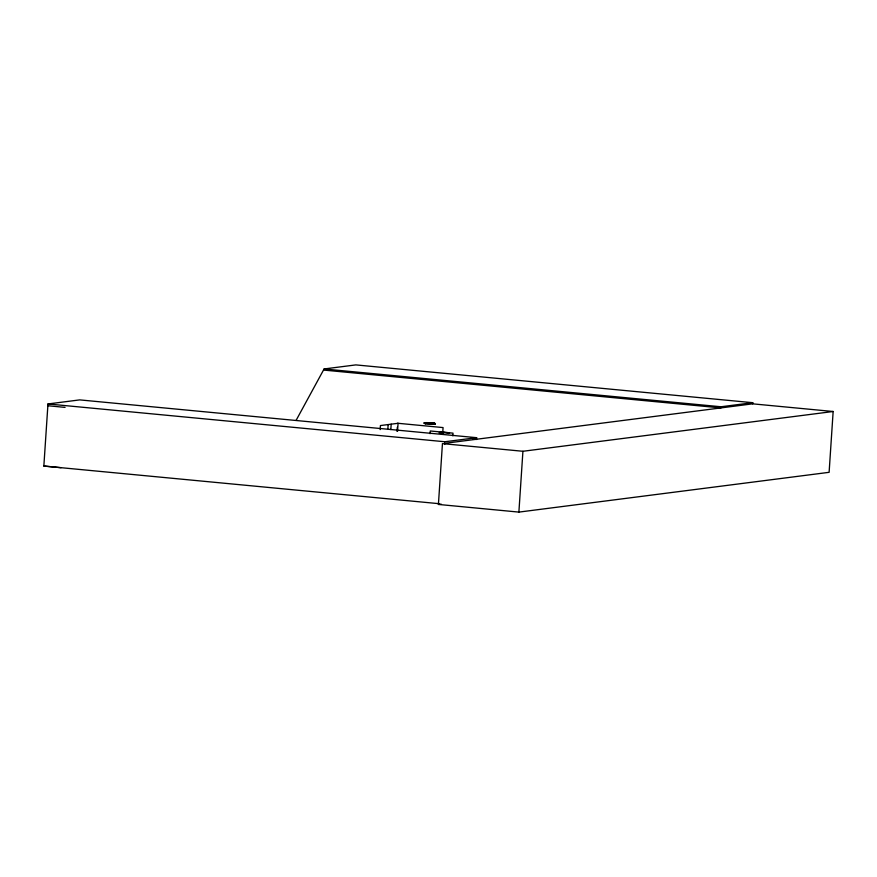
<?xml version="1.0" encoding="UTF-8"?>
<svg xmlns="http://www.w3.org/2000/svg" width="877" height="877" viewBox="0 0 877 877"><rect width="100%" height="100%" fill="white"/><g stroke="black" fill="none" stroke-linecap="round" stroke-linejoin="round"><path stroke-width="1.32" d="M61.072 467.693L43.85 466.049L47.972 403.957L79.73 399.89L476.628 437.689L476.518 439.465L472.856 439.114M296.196 420.182L324.095 368.965L355.843 364.898L752.751 402.696L752.674 403.837L446.426 443.115M380.169 429.609L380.432 425.553L398.07 423.295L397.533 431.396M387.886 428.612L388.16 424.567M390.824 429.577L391.186 424.172M397.04 431.352L397.314 427.307M430.092 433.687L430.267 430.98L453.014 433.15L452.839 435.858M442.71 432.986L443.071 427.581L397.577 423.251M438.412 504.439L442.447 443.619L522.922 451.282L833.15 411.499L829.116 472.319L518.888 512.102L438.412 504.439L441.131 504.089M444.694 444.464L444.88 441.756L476.628 437.689M518.888 512.102L522.922 451.282M752.751 402.696L720.993 406.764L720.916 407.904L324.019 370.105M435.387 423.723C432.471 422.396 420.16 423.109 425.948 423.043M425.235 423.021L425.816 423.032M435.43 423.613L425.926 423.361L427.691 423.438M435.003 424.26C435.661 423.503 421.903 423.613 425.805 423.427M449.506 433.128L448.41 433.249L449.145 433.227M448.279 432.734L447.182 432.569L449.473 433.019L448.432 433.49M425.17 422.626L424.062 422.769L426.233 423.076M424.402 422.911L425.52 423.021M425.137 423.196L424.051 423.328L425.29 423.723M425.97 423.12L425.674 423.109M434.345 423.975L435.069 423.898M435.025 424.26L425.279 423.723M425.137 422.637L434.203 423.196L433.117 423.076M425.126 422.857L426.156 422.835M440.166 432.646L439.761 432.624M426.167 422.626L427.461 422.637M426.145 423.185L434.06 423.843M440.243 432.142L442.962 432.218M440.232 432.361L447.193 432.81M425.827 423.328L425.531 423.405M439.903 432.635L442.918 432.789M428.864 422.933L433.106 423.295M442.951 432.229L447.204 432.591M442.94 432.449L444.431 432.547M441.767 432.953L443.214 433.085M443.214 433.106L440.035 432.756M443.192 433.326L439.355 432.887M441.734 433.523L443.181 433.644L439.355 433.238M752.674 403.837L833.15 411.499M324.095 368.965L720.993 406.764M47.972 403.957L444.88 441.756M47.851 405.733L65.073 407.388M43.85 466.049L439.388 503.716M439.377 432.69L440.473 432.821M434.181 423.207L434.981 423.372M434.192 423.427L434.97 423.591M448.268 432.931L449.046 433.106M448.213 433.293L449.002 433.435"/></g></svg>
